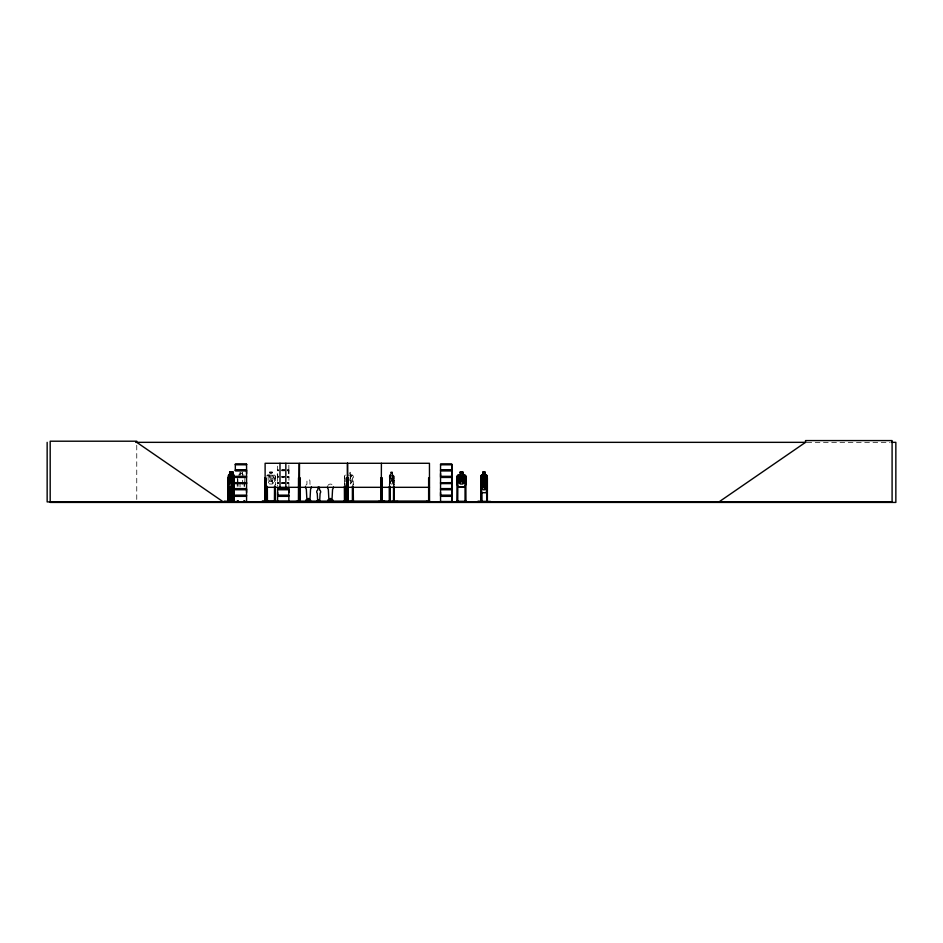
<?xml version="1.0" encoding="UTF-8"?>
<svg xmlns="http://www.w3.org/2000/svg" width="943" height="943" viewBox="0 0 943 943"><rect width="100%" height="100%" fill="white"/><g stroke="black" fill="none" stroke-linecap="round" stroke-linejoin="round"><path stroke-width="0.71" stroke-dasharray="4.71 3.54" d="M277.619 473.575C278.562 481.001 275.533 470.121 278.291 470.427M288.841 473.575L288.912 470.027L287.261 470.086M278.291 470.086L277.537 470.086L277.619 464.71M277.619 469.732L278.374 469.708M288.841 488.604L288.982 476.828L287.202 476.333M278.35 483.287L277.49 483.158L278.385 483.005M393.455 486.859L394.044 476.074L392.371 475.036M278.291 476.722L277.537 476.722L278.374 476.333M274.354 486.859L275.439 484.018L275.439 476.074L274.389 475.036L272.48 475.036L272.48 472.078L269.521 472.078L269.627 475.131L268.142 476.121L268.142 481.637L269.627 484.007L272.386 484.007L273.859 481.637L273.859 476.121L272.386 475.131L272.386 472.172L269.627 472.172M352.623 485.975L353.295 484.018M277.548 476.686L277.619 486.105M288.947 470.439L287.261 470.427M288.947 477.064L287.261 477.064M390.874 475.036L389.707 475.036L389.259 476.132L389.777 486.953M389.789 475.036L389.259 484.95M350.065 478.478L351.362 476.215L350.325 476.215M282.358 483.606L284.102 483.606M350.242 484.007L351.715 481.637L351.715 476.121L350.242 475.131L350.336 472.078M392.406 472.172L390.838 472.172L390.921 475.131L390.048 476.121L389.954 484.95M266.563 476.085L267.506 475.036L269.521 475.036M344.372 484.95L344.419 476.085L345.362 475.036M806.984 442.338L890.027 442.338M281.78 469.708L284.692 469.708M287.202 469.708L288.923 470.062M281.757 470.086L284.703 470.086M281.757 470.427L284.703 470.427M277.619 470.781L278.374 470.816M281.78 470.816L284.692 470.816M287.202 470.816L288.853 470.816L288.841 476.368M238.19 475.036L240.041 475.036M242.398 475.036L244.119 475.024M350.336 475.036L352.258 475.036L353.295 476.074L353.201 484.95M267.553 475.131L274.354 475.131L275.344 476.121L275.344 484.95M347.484 475.131L352.211 475.131L353.201 476.121M389.73 475.131L393.455 475.131M393.95 476.074L393.985 484.95M281.78 476.333L284.692 476.333M281.757 476.722L284.703 476.722M287.261 476.722L288.923 476.686M277.548 477.123L278.291 477.064M281.757 477.064L283.23 477.064M277.607 477.453L278.374 477.453M281.78 477.453L284.692 477.453M287.202 477.453L288.853 477.453M275.344 477.889L274.531 477.889L274.531 484.95M344.372 477.889L345.185 477.889L345.185 484.95M353.201 477.889L352.387 477.889L352.387 484.95M389.259 477.889L389.954 477.889M277.619 482.627L278.397 482.627M281.78 482.627L284.68 482.627M288.841 482.627L287.179 482.627L288.864 482.781M278.35 482.781L277.56 482.981M281.78 482.781L284.692 482.781M281.78 483.064L284.692 483.064M287.191 483.005L288.864 483.064M281.78 483.287L284.692 483.252M287.214 483.287L288.864 483.252M277.619 483.606L278.397 483.606M281.78 483.606L284.68 483.606M287.179 483.606L288.841 483.606M389.282 484.018L389.53 485.975M350.442 482.91L351.444 482.899L349.464 479.504M390.048 481.637L390.838 484.007L392.323 484.007L393.113 481.637L392.371 472.078M344.525 484.007L345.114 485.904L344.525 476.132M288.864 469.873L288.853 464.38M394.245 484.95L394.245 477.889L393.549 477.889L393.549 484.95M393.82 477.889L393.82 484.95M392.453 475.036L392.453 472.078L390.791 472.078L390.838 475.131M389.518 477.889L389.695 484.95M350.242 476.121L350.242 481.637M349.747 472.667L349.747 473.657M244.885 477.406L244.791 483.535M244.626 482.121L244.626 486.364M243.942 482.121L244.107 486.364M242.398 472.078L242.363 475.131L242.304 473.162M242.422 480.176L242.422 484.242M241.95 472.667L241.95 473.657L240.453 473.657L240.453 472.667M240.029 472.172L240.029 475.131L239.946 472.078M240.029 482.899L240.041 486.953M238.06 482.121L238.06 486.364M237.884 479.292L237.884 483.535M237.483 477.441L237.483 481.378M237.4 480.058L237.377 486.364M237.2 482.121L237.2 486.364M136.759 445.237L136.759 500.462M327.846 485.551A3.006 3.006 0 0 1 333.056 485.551M305.85 485.35A3.006 3.006 0 0 1 306.946 484.242L306.946 481.001A1.497 1.497 0 0 1 308.444 479.504A1.497 1.497 0 0 1 309.952 481.001L309.952 484.242A3.006 3.006 0 0 1 311.049 485.35M393.078 482.899L391.699 480.14L390.319 483.016L391.357 479.492L390.449 476.062L391.675 478.82L393.019 476.109L392.017 479.504L393.078 482.899M273.588 482.899L272.645 482.993L271.018 480.14C269.733 484.643 266.35 483.676 270.382 479.492C266.468 476.097 269.957 474.329 270.971 478.82C272.079 474.565 275.615 475.461 271.608 479.504L273.588 482.899M271.89 472.667L270.111 472.667L270.111 473.657L271.89 473.657L271.89 472.667M392.052 472.667L391.109 472.667L391.109 473.657L392.052 473.657L392.052 472.667M272.386 476.121L269.627 476.121L269.627 481.637L272.386 481.637L272.386 476.121M392.323 476.121L390.838 476.121L390.838 481.637L392.323 481.637L392.323 476.121"/><path stroke-width="1.41" d="M246.559 492.482L246.559 489.712L235.326 489.712M246.559 473.575L246.559 470.816L235.326 470.816M277.607 495.24L277.607 489.712L288.853 489.712L288.841 495.24L277.607 495.24L277.619 492.482M288.841 492.482L288.841 489.712M440.546 495.24L440.546 489.712L451.791 489.712L451.791 495.24L440.546 495.24L440.558 492.482M440.546 476.333L440.546 470.816L451.791 470.816L451.791 476.333L440.546 476.333L440.558 473.575M451.78 489.712L451.78 495.24M451.78 470.816L451.78 476.333M308.526 498.823L308.102 499M330.368 499.448L330.262 498.776M246.583 483.064L235.22 482.899L246.583 482.781M277.513 501.817L288.864 501.676L288.853 496.348L277.607 496.348L277.537 501.723M440.511 501.9L451.791 501.676L451.791 496.348L440.546 496.348L440.546 501.676M232.037 486.859L232.532 484.007M232.072 486.953L232.061 475.036M233.947 501.9L233.935 483.535M234.135 501.841L234.265 476.074L232.956 475.036M223.998 501.841L247.325 501.853M231.801 501.841L231.86 484.95M385.487 501.841L398.005 501.464M486.435 486.953L487.213 484.018L486.376 486.859L481.567 486.859M481.39 492.717L486.423 492.717L487.083 476.121L486.411 475.036M486.423 492.717L487.142 489.771M232.992 484.007L233.652 476.121L232.909 472.172L231.683 472.172M344.219 501.794L352.293 501.287M477.712 501.841L490.596 501.853M268.225 501.853L261.954 501.428L274.437 501.287M268.272 501.452L261.942 501.452M232.909 476.215L232.968 482.91M230.835 475.036L230.375 476.132L230.858 475.131M484.077 478.82L485.857 476.109L484.537 479.504L485.822 483.064L484.113 480.14L482.297 483.016L483.665 479.492L482.356 476.109L484.985 476.121L484.985 481.637L483.04 481.637L483.04 476.121L483.889 478.926M265.961 501.853L265.973 501.039M298.837 501.039L298.872 501.912L299.096 463.284L265.113 463.284L265.148 501.912M298.448 501.912L298.518 477.889L299.32 477.889L299.367 501.794L299.497 463.284L429.454 463.284L429.525 501.912M380.772 501.9L380.807 501.039M456.848 501.841L457.084 476.085L458.027 475.036L460.031 475.036M229.715 475.036L228.619 475.036L228.194 476.132L228.3 501.912M228.701 475.036L228.123 501.912M481.614 475.036L480.871 476.085L480.942 501.912M481.013 476.132L481.637 475.131M481.484 480.789L480.741 481.849L481.46 492.717M480.883 481.885L481.508 480.895M231.224 476.05L231.141 481.637L229.762 481.637L229.762 476.121L231.495 476.062L230.634 479.504L231.613 483.016L230.34 480.14L229.137 483.064L230.021 479.492L229.102 476.109L230.316 478.82L231.778 475.131L231.778 472.172M309.339 501.9L310.447 501.523L310.365 499.955L310.577 501.523M317.402 500.592L317.402 501.428C316.4 499.707 317.485 502.961 317.602 501.747M317.19 501.641L317.626 501.759M319.936 500.592L320.172 501.641L319.241 501.9M328.541 501.204L328.188 499.955L327.598 501.876L328.211 499.955M327.999 501.204L329.449 501.865L328.211 501.523M331.335 501.9L333.068 501.865L327.952 501.523M332.714 501.523L331.594 501.9M483.04 475.131L481.991 476.121L481.991 481.637L483.04 484.007L484.985 484.007L486.034 481.637L485.126 472.078L482.969 472.078L482.969 475.036L481.543 475.036M318.18 487.083L317.673 490.124A2.004 2.004 0 0 0 317.261 493.272L317.673 500.992L319.677 500.992L320.101 493.272A2.004 2.004 0 0 0 319.677 490.124L319.182 487.083M718.967 501.912L805.534 442.338L805.534 440.581L892.09 440.581L892.09 501.912L47.15 501.912L47.15 442.338M310.436 501.912L305.626 501.9L306.216 499.955L306.534 501.204M319.618 501.9L320.431 501.876L317.249 501.876M266.291 501.853L266.515 486.364M135.651 442.338L805.982 442.338M891.43 442.338L895.85 442.338L895.85 502.419L50.191 502.419L50.191 441.206L136.759 441.206L136.759 442.338L223.314 501.912M235.314 464.156L246.583 464.156M440.534 464.156L451.791 464.156M235.337 464.71L246.559 464.71M440.558 464.71L451.78 464.71L451.78 469.708L440.546 469.708L440.546 464.38L451.791 464.38L451.791 469.708M235.243 470.086L246.642 470.086M440.464 470.086L451.862 470.086M235.243 470.427L246.642 470.427M440.464 470.427L451.862 470.427M229.632 472.078L231.188 472.078L231.188 475.036M231.636 472.078L233.039 472.078M229.679 472.172L231.141 472.172M460.137 472.172L462.895 472.172L462.895 475.131L464.369 476.121L464.369 481.637L462.895 484.007L460.137 484.007L458.652 481.637L458.652 476.121L460.137 475.131L460.031 472.078L462.989 472.078L462.989 475.036L464.911 475.036L465.948 476.074L465.948 484.018L464.934 486.953L457.992 486.953L457.084 484.018M483.04 472.172L485.056 472.172M232.78 472.667L231.99 472.667L231.99 473.657L232.78 473.657M230.752 475.036L232.143 475.036M485.056 475.036L486.482 475.036L487.213 476.074L487.142 501.912M228.642 475.131L233.876 475.131M458.062 475.131L464.864 475.131M481.567 475.131L486.447 475.131M234.265 476.074L233.817 486.953L228.607 486.953L228.147 484.018M235.326 476.333L246.571 476.333L246.571 470.816M235.243 476.722L246.642 476.722M440.464 476.722L451.862 476.722M235.243 477.064L246.642 477.064M440.464 477.064L451.862 477.064M235.326 477.453L246.571 477.453L246.571 482.769L235.337 482.627M451.791 477.453L440.546 477.453L440.546 482.769L451.78 482.627L451.791 477.453L451.78 482.627M485.032 477.83L482.851 477.83L482.922 480.895L481.932 481.873L481.932 487.39L482.993 489.759L484.961 489.759L486.022 487.39L486.022 481.873L484.961 480.895L484.961 477.83M231.86 477.889L232.532 477.889M233.581 477.889L234.218 477.889M265.113 477.889L265.902 477.889L265.761 501.912M299.497 477.889L300.31 477.889L300.31 501.912M429.466 477.889L428.641 477.889L428.629 501.912L428.546 501.039M457.025 477.889L457.838 477.889L457.744 501.912M465.854 477.889L465.04 477.889L465.04 501.912L464.946 501.039L465.948 501.039L465.948 501.912L465.854 476.121M480.906 477.889L481.708 477.889L481.708 480.706M482.922 477.936L484.961 477.936M481.413 480.789L482.922 480.789M484.961 480.789L486.399 480.789L487.142 481.838M481.449 480.895L486.376 480.895M451.791 482.781L440.44 482.922L451.791 483.064M235.314 483.264L246.583 483.252L246.559 488.604L235.326 488.604M235.337 483.606L246.559 483.606M440.558 483.606L451.78 483.606L451.78 488.604L440.546 488.604L440.546 483.287L451.791 483.252L451.791 488.604M480.871 484.018L481.59 486.953L486.505 486.953M233.876 486.859L228.642 486.859L228.289 484.007M458.062 486.859L464.864 486.859M265.113 487.319L299.096 487.319M299.497 487.319L429.454 487.319M277.607 488.604L288.853 488.604M235.243 488.993L246.642 488.993M277.537 488.993L288.935 488.993M440.464 488.993L451.862 488.993M235.243 489.334L246.642 489.334M277.537 489.334L288.935 489.334M440.464 489.334L451.862 489.334M235.326 495.24L246.571 495.24L246.571 489.712M235.243 495.617L246.642 495.617M277.537 495.617L288.935 495.617M440.464 495.617L451.862 495.617M235.243 495.959L246.642 495.959M277.537 495.959L288.935 495.959M440.464 495.959L451.862 495.959M235.326 496.348L246.571 496.348L246.571 501.676M309.151 498.576L309.151 501.204L309.151 498.576L307.772 498.576L307.783 501.204M228.607 501.039L227.782 501.039L227.805 501.912L227.852 477.889L228.524 477.889L228.607 501.853M229.951 501.039L230.74 501.039M231.778 501.039L232.615 501.039M233.51 501.039L234.3 501.039M429.56 501.039L264.264 501.169L264.264 501.912M456.931 501.039L457.933 501.039L457.933 501.912M481.79 501.039L480.824 501.039L480.836 501.912M487.448 501.039L486.494 501.039L486.505 501.912M296.114 501.417L302.479 501.794M378.414 501.912L384.874 501.452L378.497 501.853M457.933 501.287L464.946 501.287M490.549 501.428L477.736 501.428L490.572 501.841M277.619 501.523L288.841 501.523M384.874 501.452L378.449 501.428M440.558 501.523L451.78 501.523L451.78 496.348M316.978 501.759L320.219 501.759M310.966 501.888L310.447 501.523M353.413 501.853L353.201 486.364M347.814 501.853L347.672 477.889M348.026 477.889L348.179 501.9M306.829 501.523L307.453 501.865L305.98 501.204M486.305 480.895L487.012 481.873M232.037 475.131L232.532 501.912L232.579 501.039M233.888 475.036L234.347 476.074M481.013 484.007L481.637 486.859M487.366 501.912L487.366 477.889L486.576 477.889L486.729 501.912M487.048 501.039L487.012 501.912M486.788 477.889L486.788 482.121M486.788 489.193L486.788 501.912M483.04 472.078L483.111 475.131M481.708 492.022L481.767 501.912M481.484 477.889L481.555 501.912M481.354 501.039L481.378 501.912M481.13 477.889L481.13 501.912M457.178 476.132L457.178 484.007M457.119 501.039L457.119 501.912M429.36 501.039L429.36 501.912M426.873 501.169L426.873 501.912M394.245 486.364L394.28 501.912M394.033 501.039L394.033 501.912M393.985 486.364L393.903 501.912M393.82 486.364L393.761 501.912M393.549 486.364L393.502 501.912M389.954 486.364L390.013 501.912M389.742 501.039L389.742 501.912L389.695 486.364M389.471 501.039L389.471 501.912M389.259 486.364L389.27 501.912M383.648 501.169L383.648 501.912M382.304 501.039L382.304 501.912M382.21 501.912L382.21 477.889L380.866 477.889L381.031 501.912M381.891 501.169L381.891 501.912M381.667 477.889L381.667 501.912M381.502 501.039L381.491 501.912M381.396 463.284L381.267 501.912L381.09 477.889M353.106 501.039L353.106 501.912M352.387 486.364L352.387 501.912M352.293 501.039L352.293 501.912M348.309 501.039L348.309 501.912M348.097 501.912L348.25 477.889L346.753 477.889L346.847 501.912M347.566 463.284L347.625 501.912M347.448 463.284L347.448 501.912M346.659 501.039L346.659 501.912M345.185 486.364L345.279 501.912M345.091 501.039L345.091 501.912M344.372 486.364L344.466 501.912M344.278 501.039L344.278 501.912M331.158 501.204L331.158 498.576L329.779 498.576L329.779 501.204M319.96 500.592L319.936 501.428M319.147 501.428L319.147 499.672L318.227 499.672L318.227 501.428M306.192 499.955L306.039 501.523M300.404 501.039L300.404 501.912M299.591 501.039L299.591 501.912M298.742 477.889L298.672 501.912M285.835 463.284L285.835 487.319M279.988 463.284L279.988 487.319M275.439 501.039L275.439 501.912L275.344 486.364M274.625 501.039L274.625 501.912M274.531 486.364L274.437 501.912M267.329 486.364L267.423 501.912M267.234 501.039L267.234 501.912M266.61 501.039L266.61 501.912M265.69 477.889L265.561 501.912L265.431 501.039M265.325 477.889L265.325 501.912M244.767 501.039L244.744 501.912L244.626 501.039M244.496 501.039L244.52 501.912M244.213 501.039L244.237 501.912M243.989 501.039L244.025 501.912M243.86 501.287L243.86 501.912M238.06 501.039L238.155 501.912M238.025 501.039L237.966 501.912M237.777 501.039L237.754 501.912M237.471 501.039L237.506 501.912M237.377 501.912L237.294 501.039L237.2 501.912M233.852 477.889L233.817 501.912M233.581 483.535L233.534 501.912M232.956 472.078L232.992 475.131M232.992 476.121L232.992 481.637M232.261 486.364L232.214 501.912M232.131 477.889L232.084 501.912M231.73 472.078L231.683 475.131M231.106 472.078L231.884 476.121L231.141 484.007L229.762 484.007L229.019 481.637L229.715 472.078M230.67 486.364L230.705 501.912M230.387 486.364L230.434 501.912M230.304 486.364L230.257 501.912L230.033 486.364M333.457 487.048A3.006 3.006 0 0 1 332.573 489.181L331.948 500.757L328.942 500.757L328.329 489.181A3.006 3.006 0 0 1 327.445 487.048M311.449 486.847A3.006 3.006 0 0 1 310.577 488.969L309.952 500.556L306.946 500.556L306.322 488.969A3.006 3.006 0 0 1 305.438 486.847M485.739 488.663L485.056 488.745L483.889 485.893L482.062 488.769L483.441 485.244L482.121 481.873L483.853 484.572L485.657 481.861L484.313 485.268L485.739 488.663M224.01 501.428L247.29 501.841L224.021 501.417M464.097 482.899L463.154 482.993L461.528 480.14C460.243 484.643 456.86 483.676 460.891 479.492C456.978 476.097 460.467 474.329 461.481 478.82C462.6 474.565 466.125 475.461 462.117 479.504L464.097 482.899M246.583 464.38L235.314 464.369L235.337 469.708L246.571 469.708L246.571 464.38M230.894 472.667L230.009 472.667L230.009 473.657L230.894 473.657L230.894 472.667M462.4 472.667L460.632 472.667L460.632 473.657L462.4 473.657L462.4 472.667M484.643 472.667L483.382 472.667L483.382 473.657L484.643 473.657L484.643 472.667M462.895 476.121L460.137 476.121L460.137 481.637L462.895 481.637L462.895 476.121M484.608 478.431L483.346 478.431L483.346 479.409L484.608 479.409L484.608 478.431M484.961 481.873L482.993 481.873L482.993 487.39L484.961 487.39L484.961 481.873M332.714 499.955L332.525 501.523L332.69 499.955"/></g></svg>
